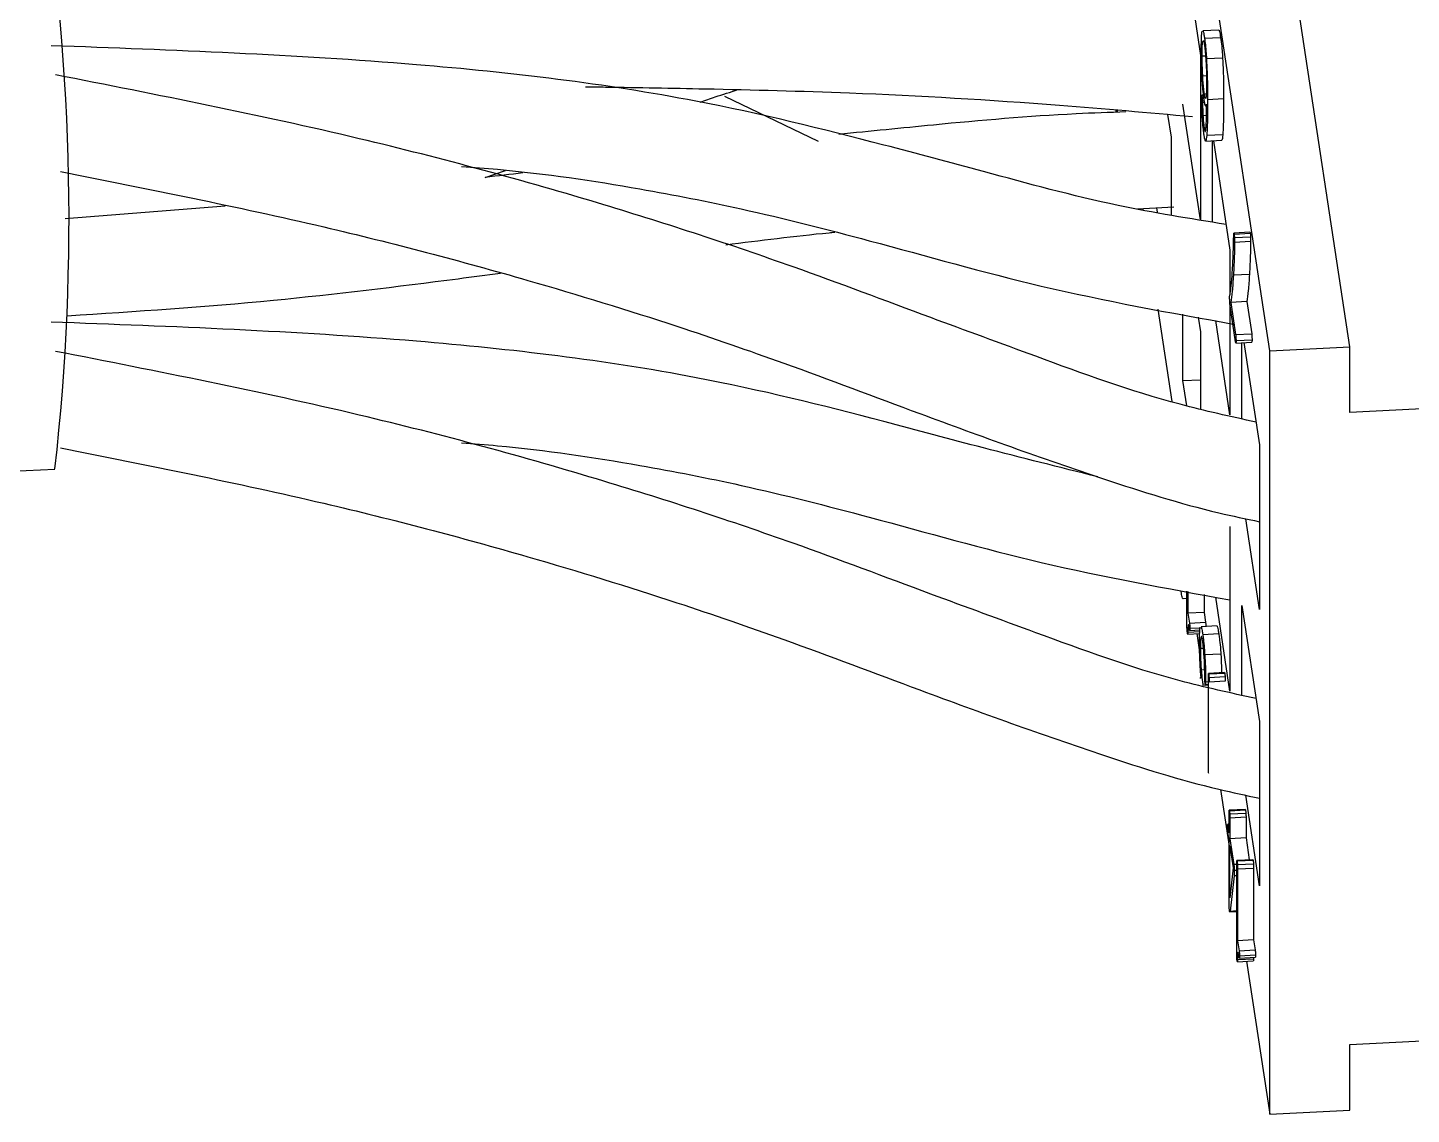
# Model space of a CAD drawing. Header units: millimetres. Extents: x 334 to 3694, y 0 to 2376.
# Drawn here: x 2539.39 to 2549.7, y 1094.57 to 1102.66 of the extents above; entities that cross this region are included whole.
import ezdxf

# ---------------------------------------------------------------- set-up
doc = ezdxf.new("R2010")
doc.units = ezdxf.units.MM
doc.header["$LTSCALE"] = 3
doc.layers.add('1_외형선', color=7, linetype='Continuous', lineweight=25)

msp = doc.modelspace()

# ---------------------------------------------------------------- linework, layer by layer
at = {"layer": '1_외형선'}
for p, q in [((2549.24, 1100.283), (2547.64, 1110.842)), ((2548.643, 1100.253), (2547.043, 1110.812)), ((2548.022, 1103.151), (2548.128, 1102.451)), ((2548.265, 1102.641), (2548.145, 1102.635)), ((2548.277, 1102.584), (2548.158, 1102.578)), ((2548.128, 1102.451), (2548.128, 1101.227)), ((2548.14, 1102.449), (2548.165, 1102.45)), ((2548.292, 1102.432), (2548.172, 1102.426)), ((2548.144, 1102.3), (2548.172, 1102.302)), ((2545.283, 1101.811), (2544.585, 1102.146)), ((2548.128, 1101.227), (2547.997, 1102.089)), ((2548.15, 1102.155), (2548.137, 1102.155)), ((2548.158, 1102.102), (2548.142, 1102.101)), ((2548.156, 1102.166), (2548.172, 1102.166)), ((2548.3, 1102.128), (2548.18, 1102.122)), ((2547.5, 1102.028), (2547.5, 1102.046)), ((2547.506, 1102.045), (2547.506, 1102.028)), ((2547.626, 1102.035), (2547.626, 1102.033)), ((2547.882, 1102.013), (2547.908, 1101.843)), ((2548.172, 1102.004), (2548.146, 1102.003)), ((2548.168, 1101.912), (2548.155, 1101.911)), ((2548.155, 1101.911), (2548.16, 1101.886)), ((2547.908, 1101.843), (2547.908, 1101.266)), ((2548.166, 1101.814), (2548.286, 1101.82)), ((2548.294, 1101.861), (2548.174, 1101.855)), ((2548.217, 1101.211), (2548.217, 1101.817)), ((2548.224, 1101.817), (2548.347, 1101.002)), ((2542.801, 1101.544), (2542.951, 1101.596)), ((2540.863, 1101.33), (2539.673, 1101.235)), ((2547.658, 1101.31), (2547.928, 1101.325)), ((2547.695, 1101.312), (2547.697, 1101.303)), ((2547.807, 1101.284), (2547.802, 1101.318)), ((2548.496, 1101.135), (2548.377, 1101.129)), ((2548.498, 1101.126), (2548.379, 1101.12)), ((2548.501, 1101.1), (2548.381, 1101.094)), ((2548.501, 1101.066), (2548.382, 1101.06)), ((2548.347, 1101.002), (2548.347, 1100.675)), ((2548.492, 1100.822), (2548.373, 1100.816)), ((2547.809, 1100.564), (2547.913, 1099.876)), ((2548.347, 1100.597), (2548.347, 1099.777)), ((2548.389, 1100.319), (2548.349, 1100.587)), ((2548.472, 1100.619), (2548.353, 1100.613)), ((2548.353, 1100.613), (2548.389, 1100.374)), ((2548.472, 1100.619), (2548.509, 1100.38)), ((2547.997, 1100.032), (2547.997, 1100.526)), ((2548.111, 1100.504), (2548.128, 1100.394)), ((2548.347, 1099.777), (2548.241, 1100.478)), ((2548.128, 1100.394), (2548.128, 1099.819)), ((2548.389, 1100.374), (2548.509, 1100.38)), ((2548.512, 1100.333), (2548.392, 1100.327)), ((2548.39, 1100.313), (2548.389, 1100.319)), ((2548.391, 1100.311), (2548.51, 1100.317)), ((2548.436, 1099.747), (2548.436, 1100.314)), ((2548.451, 1100.315), (2548.567, 1099.553)), ((2548.643, 1100.253), (2549.24, 1100.283)), ((2548.643, 1094.57), (2548.643, 1100.253)), ((2549.24, 1099.793), (2549.24, 1100.283)), ((2547.997, 1100.032), (2548.128, 1100.038)), ((2548.025, 1099.843), (2547.997, 1100.032)), ((2555.218, 1100.095), (2549.24, 1099.793)), ((2548.567, 1099.553), (2548.567, 1098.328)), ((2536.719, 1099.228), (2539.596, 1099.373)), ((2548.567, 1098.328), (2548.465, 1099.003)), ((2548.347, 1098.945), (2548.347, 1097.72)), ((2548.027, 1098.409), (2547.998, 1098.408)), ((2548.027, 1098.195), (2548.027, 1098.463)), ((2548.034, 1098.461), (2548.034, 1098.3)), ((2548.154, 1098.438), (2548.154, 1098.306)), ((2548.347, 1097.72), (2548.241, 1098.42)), ((2548.154, 1098.306), (2548.034, 1098.3)), ((2548.034, 1098.3), (2548.046, 1098.226)), ((2548.154, 1098.306), (2548.165, 1098.232)), ((2548.436, 1097.689), (2548.436, 1098.358)), ((2548.436, 1098.358), (2548.567, 1097.495)), ((2548.122, 1098.162), (2548.033, 1098.157)), ((2548.046, 1098.226), (2548.165, 1098.232)), ((2548.047, 1098.171), (2548.123, 1098.175)), ((2548.125, 1098.189), (2548.048, 1098.186)), ((2548.251, 1098.205), (2548.132, 1098.199)), ((2548.032, 1098.145), (2548.122, 1098.149)), ((2548.1, 1098.148), (2548.121, 1098.011)), ((2548.264, 1098.146), (2548.145, 1098.14)), ((2548.15, 1098.037), (2548.127, 1098.036)), ((2548.279, 1097.996), (2548.159, 1097.99)), ((2548.159, 1097.878), (2548.133, 1097.877)), ((2548.307, 1097.858), (2548.188, 1097.852)), ((2548.309, 1097.852), (2548.189, 1097.846)), ((2548.13, 1097.824), (2548.132, 1097.824)), ((2548.136, 1097.753), (2548.135, 1097.753)), ((2548.186, 1097.765), (2548.146, 1097.763)), ((2548.186, 1097.767), (2548.165, 1097.766)), ((2548.165, 1097.765), (2548.186, 1097.766)), ((2548.186, 1097.788), (2548.166, 1097.787)), ((2548.186, 1097.151), (2548.186, 1097.833)), ((2548.311, 1097.826), (2548.192, 1097.82)), ((2548.312, 1097.793), (2548.193, 1097.787)), ((2548.567, 1097.495), (2548.567, 1096.271)), ((2548.276, 1096.987), (2548.34, 1096.566)), ((2548.567, 1096.271), (2548.465, 1096.945)), ((2548.34, 1096.666), (2548.34, 1096.82)), ((2548.461, 1096.84), (2548.341, 1096.834)), ((2548.463, 1096.833), (2548.344, 1096.827)), ((2548.34, 1096.729), (2548.33, 1096.729)), ((2548.332, 1096.722), (2548.34, 1096.666)), ((2548.34, 1096.722), (2548.332, 1096.722)), ((2548.466, 1096.809), (2548.346, 1096.803)), ((2548.467, 1096.781), (2548.347, 1096.775)), ((2548.347, 1096.775), (2548.347, 1096.621)), ((2548.467, 1096.781), (2548.467, 1096.627)), ((2548.34, 1096.611), (2548.331, 1096.669)), ((2548.34, 1096.14), (2548.34, 1096.611)), ((2548.467, 1096.627), (2548.347, 1096.621)), ((2548.347, 1096.621), (2548.376, 1096.429)), ((2548.467, 1096.627), (2548.491, 1096.464)), ((2548.347, 1096.566), (2548.371, 1096.405)), ((2548.347, 1096.181), (2548.347, 1096.566)), ((2548.397, 1096.43), (2548.376, 1096.429)), ((2548.397, 1095.757), (2548.397, 1096.44)), ((2548.518, 1096.465), (2548.399, 1096.459)), ((2548.52, 1096.459), (2548.4, 1096.453)), ((2548.522, 1096.433), (2548.403, 1096.427)), ((2548.371, 1096.405), (2548.347, 1096.181)), ((2548.378, 1096.345), (2548.348, 1096.083)), ((2548.397, 1096.345), (2548.378, 1096.345)), ((2548.397, 1096.385), (2548.379, 1096.384)), ((2548.523, 1096.4), (2548.404, 1096.394)), ((2548.404, 1096.394), (2548.404, 1095.862)), ((2548.523, 1096.4), (2548.523, 1095.868)), ((2548.346, 1096.077), (2548.397, 1096.079)), ((2548.348, 1096.083), (2548.397, 1096.086)), ((2548.523, 1095.868), (2548.404, 1095.862)), ((2548.404, 1095.862), (2548.415, 1095.787)), ((2548.415, 1095.787), (2548.535, 1095.793)), ((2548.523, 1095.868), (2548.535, 1095.793)), ((2548.402, 1095.706), (2548.521, 1095.712)), ((2548.522, 1095.725), (2548.403, 1095.719)), ((2548.417, 1095.733), (2548.536, 1095.739)), ((2548.537, 1095.754), (2548.418, 1095.747)), ((2548.47, 1095.71), (2548.643, 1094.57)), ((2548.522, 1095.739), (2548.522, 1095.725)), ((2549.24, 1095.09), (2555.218, 1095.392)), ((2549.24, 1094.6), (2549.24, 1095.09)), ((2548.643, 1094.57), (2549.24, 1094.6))]:
    msp.add_line(p, q, dxfattribs=at)
msp.add_arc((2523.162, 1101.233), 16.539, 353.5442, 9.6392, dxfattribs=at)
for points, knots in [([(2548.133, 1102.488), (2548.133, 1102.508), (2548.134, 1102.558), (2548.136, 1102.611), (2548.139, 1102.626), (2548.14, 1102.632)], [0, 0, 0, 0, 0.311676, 0.772526, 1, 1, 1, 1]), ([(2548.145, 1102.632), (2548.146, 1102.633), (2548.148, 1102.634), (2548.152, 1102.611), (2548.156, 1102.587), (2548.158, 1102.578)], [0, 0, 0, 0, 0.091337, 0.656979, 1, 1, 1, 1]), ([(2548.265, 1102.638), (2548.265, 1102.639), (2548.267, 1102.64), (2548.272, 1102.617), (2548.276, 1102.593), (2548.277, 1102.584)], [0, 0, 0, 0, 0.091337, 0.656979, 1, 1, 1, 1]), ([(2548.318, 1101.193), (2548.048, 1101.237), (2547.426, 1101.337), (2546.595, 1101.566), (2545.562, 1101.842), (2544.191, 1102.182), (2542.095, 1102.431), (2540.476, 1102.491), (2539.568, 1102.524)], [0, 0, 0, 0, 0.092159, 0.212092, 0.301662, 0.466877, 0.700724, 1, 1, 1, 1]), ([(2548.141, 1102.259), (2548.139, 1102.29), (2548.136, 1102.349), (2548.134, 1102.428), (2548.133, 1102.47), (2548.133, 1102.488)], [0, 0, 0, 0, 0.377443, 0.735651, 1, 1, 1, 1]), ([(2548.14, 1102.449), (2548.14, 1102.465), (2548.14, 1102.504), (2548.142, 1102.541), (2548.144, 1102.553), (2548.145, 1102.556)], [0, 0, 0, 0, 0.33217, 0.819296, 1, 1, 1, 1]), ([(2548.145, 1102.556), (2548.146, 1102.56), (2548.149, 1102.567), (2548.153, 1102.552), (2548.156, 1102.536), (2548.157, 1102.53)], [0, 0, 0, 0, 0.395718, 0.816299, 1, 1, 1, 1]), ([(2548.157, 1102.53), (2548.158, 1102.517), (2548.162, 1102.49), (2548.166, 1102.44), (2548.168, 1102.409), (2548.169, 1102.4)], [0, 0, 0, 0, 0.390587, 0.823663, 1, 1, 1, 1]), ([(2548.158, 1102.578), (2548.159, 1102.568), (2548.163, 1102.541), (2548.168, 1102.489), (2548.171, 1102.445), (2548.172, 1102.426)], [0, 0, 0, 0, 0.277912, 0.693855, 1, 1, 1, 1]), ([(2548.277, 1102.584), (2548.279, 1102.574), (2548.283, 1102.547), (2548.288, 1102.495), (2548.291, 1102.451), (2548.292, 1102.432)], [0, 0, 0, 0, 0.277912, 0.693855, 1, 1, 1, 1]), ([(2548.144, 1102.3), (2548.144, 1102.314), (2548.142, 1102.352), (2548.14, 1102.403), (2548.14, 1102.437), (2548.14, 1102.449)], [0, 0, 0, 0, 0.247108, 0.722341, 1, 1, 1, 1]), ([(2548.169, 1102.4), (2548.17, 1102.374), (2548.173, 1102.32), (2548.173, 1102.265), (2548.173, 1102.236), (2548.173, 1102.23)], [0, 0, 0, 0, 0.432643, 0.874165, 1, 1, 1, 1]), ([(2548.172, 1102.426), (2548.174, 1102.393), (2548.178, 1102.31), (2548.18, 1102.208), (2548.18, 1102.144), (2548.18, 1102.122)], [0, 0, 0, 0, 0.29747, 0.752413, 1, 1, 1, 1]), ([(2548.292, 1102.432), (2548.294, 1102.399), (2548.298, 1102.316), (2548.3, 1102.214), (2548.3, 1102.15), (2548.3, 1102.128)], [0, 0, 0, 0, 0.29747, 0.752413, 1, 1, 1, 1]), ([(2548.541, 1099.722), (2548.351, 1099.764), (2547.773, 1099.891), (2546.989, 1100.18), (2546.037, 1100.529), (2544.987, 1100.926), (2543.579, 1101.386), (2541.756, 1101.883), (2540.36, 1102.158), (2539.601, 1102.307)], [0, 0, 0, 0, 0.060811, 0.184689, 0.277239, 0.398563, 0.559878, 0.760294, 1, 1, 1, 1]), ([(2548.156, 1102.166), (2548.154, 1102.182), (2548.151, 1102.209), (2548.146, 1102.26), (2548.145, 1102.289), (2548.144, 1102.3)], [0, 0, 0, 0, 0.461822, 0.782943, 1, 1, 1, 1]), ([(2543.547, 1102.218), (2543.597, 1102.218), (2543.894, 1102.214), (2544.549, 1102.202), (2545.679, 1102.174), (2546.89, 1102.102), (2547.738, 1102.027), (2548.067, 1101.997)], [0, 0, 0, 0, 0.032944, 0.196179, 0.433299, 0.779792, 1, 1, 1, 1]), ([(2544.402, 1102.104), (2544.439, 1102.117), (2544.531, 1102.15), (2544.626, 1102.179), (2544.682, 1102.197)], [0, 0, 0, 0, 0.4070551, 1, 1, 1, 1]), ([(2548.155, 1102.124), (2548.153, 1102.133), (2548.15, 1102.158), (2548.145, 1102.205), (2548.142, 1102.245), (2548.141, 1102.259)], [0, 0, 0, 0, 0.26753, 0.728687, 1, 1, 1, 1]), ([(2548.173, 1102.23), (2548.173, 1102.218), (2548.173, 1102.185), (2548.172, 1102.152), (2548.169, 1102.14), (2548.168, 1102.136)], [0, 0, 0, 0, 0.275936, 0.727277, 1, 1, 1, 1]), ([(2548.136, 1102.136), (2548.136, 1102.141), (2548.136, 1102.149), (2548.136, 1102.152), (2548.136, 1102.154)], [0, 0, 0, 0, 0.633816, 1, 1, 1, 1]), ([(2548.142, 1101.974), (2548.141, 1101.994), (2548.138, 1102.037), (2548.136, 1102.094), (2548.136, 1102.126), (2548.136, 1102.136)], [0, 0, 0, 0, 0.361612, 0.788052, 1, 1, 1, 1]), ([(2548.137, 1102.154), (2548.137, 1102.155), (2548.137, 1102.155), (2548.138, 1102.153), (2548.138, 1102.151), (2548.138, 1102.15)], [0, 0, 0, 0, 0.239525, 0.756467, 1, 1, 1, 1]), ([(2548.138, 1102.15), (2548.139, 1102.147), (2548.14, 1102.143), (2548.141, 1102.133), (2548.141, 1102.123), (2548.142, 1102.112), (2548.142, 1102.105), (2548.142, 1102.101)], [0, 0, 0, 0, 0.283621, 0.443271, 0.604865, 0.796165, 1, 1, 1, 1]), ([(2548.142, 1102.101), (2548.142, 1102.093), (2548.143, 1102.078), (2548.144, 1102.045), (2548.145, 1102.019), (2548.146, 1102.003)], [0, 0, 0, 0, 0.252106, 0.504794, 1, 1, 1, 1]), ([(2548.167, 1102.072), (2548.165, 1102.075), (2548.163, 1102.08), (2548.159, 1102.098), (2548.156, 1102.115), (2548.155, 1102.124)], [0, 0, 0, 0, 0.348575, 0.669949, 1, 1, 1, 1]), ([(2548.168, 1102.136), (2548.167, 1102.133), (2548.165, 1102.128), (2548.16, 1102.143), (2548.157, 1102.159), (2548.156, 1102.166)], [0, 0, 0, 0, 0.390265, 0.776157, 1, 1, 1, 1]), ([(2548.169, 1101.919), (2548.17, 1101.937), (2548.172, 1101.969), (2548.173, 1102.029), (2548.173, 1102.068), (2548.173, 1102.088)], [0, 0, 0, 0, 0.382565, 0.689919, 1, 1, 1, 1]), ([(2548.173, 1102.088), (2548.173, 1102.085), (2548.172, 1102.079), (2548.171, 1102.073), (2548.17, 1102.073), (2548.169, 1102.073)], [0, 0, 0, 0, 0.372639, 0.746087, 1, 1, 1, 1]), ([(2548.18, 1102.122), (2548.18, 1102.09), (2548.18, 1102.023), (2548.179, 1101.927), (2548.176, 1101.879), (2548.174, 1101.855)], [0, 0, 0, 0, 0.3105813, 0.6500558, 1, 1, 1, 1]), ([(2548.3, 1102.128), (2548.3, 1102.096), (2548.3, 1102.029), (2548.298, 1101.933), (2548.295, 1101.885), (2548.294, 1101.861)], [0, 0, 0, 0, 0.3105813, 0.6500558, 1, 1, 1, 1]), ([(2547.572, 1102.031), (2547.449, 1102.027), (2546.968, 1102.01), (2546.255, 1101.947), (2545.668, 1101.887), (2545.433, 1101.864)], [0, 0, 0, 0, 0.172213, 0.668446, 1, 1, 1, 1]), ([(2548.155, 1101.858), (2548.153, 1101.867), (2548.15, 1101.892), (2548.145, 1101.934), (2548.143, 1101.966), (2548.142, 1101.974)], [0, 0, 0, 0, 0.320339, 0.816132, 1, 1, 1, 1]), ([(2548.146, 1102.003), (2548.147, 1101.993), (2548.148, 1101.97), (2548.151, 1101.937), (2548.154, 1101.919), (2548.155, 1101.911)], [0, 0, 0, 0, 0.251752, 0.641708, 1, 1, 1, 1]), ([(2548.163, 1101.886), (2548.163, 1101.885), (2548.166, 1101.884), (2548.167, 1101.901), (2548.169, 1101.916), (2548.169, 1101.919)], [0, 0, 0, 0, 0.177338, 0.817117, 1, 1, 1, 1]), ([(2548.174, 1101.855), (2548.172, 1101.838), (2548.169, 1101.81), (2548.163, 1101.815), (2548.158, 1101.836), (2548.155, 1101.853), (2548.155, 1101.858)], [0, 0, 0, 0, 0.422715, 0.672976, 0.923085, 1, 1, 1, 1]), ([(2548.294, 1101.861), (2548.292, 1101.841), (2548.29, 1101.818), (2548.286, 1101.822), (2548.286, 1101.823)], [0, 0, 0, 0, 0.843725, 1, 1, 1, 1]), ([(2539.637, 1101.588), (2540.295, 1101.457), (2541.48, 1101.222), (2543.002, 1100.82), (2544.137, 1100.472), (2545.106, 1100.137), (2546.149, 1099.741), (2547.216, 1099.356), (2548.065, 1099.087), (2548.466, 1099.002), (2548.567, 1098.981)], [0, 0, 0, 0, 0.208003, 0.374432, 0.499876, 0.592191, 0.712107, 0.872707, 0.967885, 1, 1, 1, 1]), ([(2542.625, 1101.626), (2542.714, 1101.619), (2543.164, 1101.585), (2543.863, 1101.481), (2544.786, 1101.3), (2545.776, 1101.048), (2546.964, 1100.706), (2547.898, 1100.537), (2548.384, 1100.45)], [0, 0, 0, 0, 0.044084, 0.222051, 0.352016, 0.521645, 0.751235, 1, 1, 1, 1]), ([(2543.082, 1101.578), (2543.081, 1101.578), (2542.988, 1101.566), (2542.895, 1101.555), (2542.801, 1101.544)], [0, 0, 0, 0, 0.002288, 1, 1, 1, 1]), ([(2544.592, 1101.043), (2544.848, 1101.075), (2545.117, 1101.109), (2545.39, 1101.135), (2545.404, 1101.136)], [0, 0, 0, 0, 0.949065, 1, 1, 1, 1]), ([(2548.362, 1100.792), (2548.364, 1100.833), (2548.369, 1100.898), (2548.373, 1101.008), (2548.374, 1101.075), (2548.375, 1101.109)], [0, 0, 0, 0, 0.461587, 0.729545, 1, 1, 1, 1]), ([(2548.382, 1101.06), (2548.381, 1101.032), (2548.38, 1100.972), (2548.377, 1100.891), (2548.374, 1100.841), (2548.373, 1100.816)], [0, 0, 0, 0, 0.310365, 0.654347, 1, 1, 1, 1]), ([(2548.375, 1101.109), (2548.375, 1101.111), (2548.375, 1101.116), (2548.375, 1101.124), (2548.376, 1101.127), (2548.376, 1101.128), (2548.376, 1101.129)], [0, 0, 0, 0, 0.252427, 0.503971, 0.933691, 1, 1, 1, 1]), ([(2548.377, 1101.129), (2548.377, 1101.129), (2548.377, 1101.129), (2548.378, 1101.127), (2548.378, 1101.122), (2548.379, 1101.12)], [0, 0, 0, 0, 0.087498, 0.547551, 1, 1, 1, 1]), ([(2548.379, 1101.12), (2548.379, 1101.118), (2548.379, 1101.114), (2548.38, 1101.105), (2548.381, 1101.098), (2548.381, 1101.094)], [0, 0, 0, 0, 0.254205, 0.616821, 1, 1, 1, 1]), ([(2548.381, 1101.094), (2548.381, 1101.088), (2548.382, 1101.076), (2548.382, 1101.066), (2548.382, 1101.061), (2548.382, 1101.06)], [0, 0, 0, 0, 0.481511, 0.921406, 1, 1, 1, 1]), ([(2548.501, 1101.066), (2548.501, 1101.038), (2548.499, 1100.978), (2548.496, 1100.897), (2548.494, 1100.847), (2548.492, 1100.822)], [0, 0, 0, 0, 0.310365, 0.654347, 1, 1, 1, 1]), ([(2548.496, 1101.135), (2548.496, 1101.135), (2548.497, 1101.135), (2548.497, 1101.133), (2548.498, 1101.128), (2548.498, 1101.126)], [0, 0, 0, 0, 0.087498, 0.547551, 1, 1, 1, 1]), ([(2548.498, 1101.126), (2548.499, 1101.125), (2548.499, 1101.12), (2548.5, 1101.111), (2548.5, 1101.104), (2548.501, 1101.1)], [0, 0, 0, 0, 0.254205, 0.616821, 1, 1, 1, 1]), ([(2548.501, 1101.1), (2548.501, 1101.094), (2548.501, 1101.082), (2548.501, 1101.072), (2548.501, 1101.067), (2548.501, 1101.066)], [0, 0, 0, 0, 0.481511, 0.921406, 1, 1, 1, 1]), ([(2539.687, 1100.514), (2540.2, 1100.547), (2541.179, 1100.611), (2542.248, 1100.745), (2542.81, 1100.817), (2542.915, 1100.831)], [0, 0, 0, 0, 0.47295, 0.901278, 1, 1, 1, 1]), ([(2548.346, 1100.667), (2548.348, 1100.677), (2548.352, 1100.697), (2548.357, 1100.742), (2548.36, 1100.775), (2548.362, 1100.792)], [0, 0, 0, 0, 0.357815, 0.677946, 1, 1, 1, 1]), ([(2548.373, 1100.816), (2548.371, 1100.794), (2548.369, 1100.752), (2548.363, 1100.677), (2548.357, 1100.639), (2548.353, 1100.613)], [0, 0, 0, 0, 0.256377, 0.512861, 1, 1, 1, 1]), ([(2548.492, 1100.822), (2548.491, 1100.8), (2548.488, 1100.758), (2548.482, 1100.683), (2548.476, 1100.645), (2548.472, 1100.619)], [0, 0, 0, 0, 0.256377, 0.512861, 1, 1, 1, 1]), ([(2548.345, 1100.633), (2548.345, 1100.638), (2548.344, 1100.647), (2548.344, 1100.658), (2548.345, 1100.664), (2548.345, 1100.666), (2548.346, 1100.667)], [0, 0, 0, 0, 0.290201, 0.534094, 0.776631, 1, 1, 1, 1]), ([(2548.349, 1100.587), (2548.348, 1100.591), (2548.347, 1100.598), (2548.346, 1100.613), (2548.345, 1100.624), (2548.345, 1100.63), (2548.345, 1100.633)], [0, 0, 0, 0, 0.382386, 0.630225, 0.87977, 1, 1, 1, 1]), ([(2547.364, 1099.315), (2547.079, 1099.386), (2546.544, 1099.518), (2545.563, 1099.786), (2544.191, 1100.123), (2542.096, 1100.373), (2540.477, 1100.433), (2539.568, 1100.467)], [0, 0, 0, 0, 0.114596, 0.215249, 0.400908, 0.663691, 1, 1, 1, 1]), ([(2548.389, 1100.374), (2548.39, 1100.371), (2548.39, 1100.367), (2548.391, 1100.357), (2548.392, 1100.348), (2548.392, 1100.337), (2548.392, 1100.331), (2548.392, 1100.327)], [0, 0, 0, 0, 0.260518, 0.417811, 0.575884, 0.765748, 1, 1, 1, 1]), ([(2548.392, 1100.327), (2548.392, 1100.323), (2548.392, 1100.317), (2548.392, 1100.313), (2548.391, 1100.311), (2548.391, 1100.312), (2548.391, 1100.312)], [0, 0, 0, 0, 0.46406, 0.733125, 0.953357, 1, 1, 1, 1]), ([(2548.509, 1100.38), (2548.509, 1100.377), (2548.51, 1100.373), (2548.511, 1100.363), (2548.511, 1100.354), (2548.511, 1100.343), (2548.512, 1100.337), (2548.512, 1100.333)], [0, 0, 0, 0, 0.260518, 0.417811, 0.575884, 0.765748, 1, 1, 1, 1]), ([(2548.512, 1100.333), (2548.512, 1100.329), (2548.511, 1100.323), (2548.511, 1100.319), (2548.511, 1100.317), (2548.511, 1100.318), (2548.51, 1100.318)], [0, 0, 0, 0, 0.4640603, 0.7331249, 0.9533568, 1, 1, 1, 1]), ([(2548.541, 1097.665), (2548.351, 1097.706), (2547.773, 1097.833), (2546.989, 1098.123), (2546.037, 1098.471), (2544.987, 1098.869), (2543.579, 1099.329), (2541.756, 1099.826), (2540.36, 1100.1), (2539.601, 1100.249)], [0, 0, 0, 0, 0.060811, 0.184689, 0.277239, 0.398563, 0.559878, 0.760294, 1, 1, 1, 1]), ([(2539.637, 1099.53), (2540.295, 1099.4), (2541.48, 1099.165), (2543.002, 1098.763), (2544.137, 1098.414), (2545.106, 1098.08), (2546.149, 1097.683), (2547.216, 1097.299), (2548.065, 1097.029), (2548.466, 1096.944), (2548.567, 1096.923)], [0, 0, 0, 0, 0.208003, 0.374432, 0.499876, 0.592191, 0.712107, 0.872707, 0.967885, 1, 1, 1, 1]), ([(2542.625, 1099.569), (2542.714, 1099.562), (2543.164, 1099.527), (2543.863, 1099.423), (2544.786, 1099.242), (2545.776, 1098.99), (2546.952, 1098.652), (2547.874, 1098.485), (2548.347, 1098.399)], [0, 0, 0, 0, 0.044369, 0.223485, 0.35429, 0.525015, 0.756088, 1, 1, 1, 1]), ([(2547.998, 1098.408), (2547.995, 1098.41), (2547.992, 1098.414), (2547.987, 1098.438), (2547.985, 1098.454), (2547.983, 1098.462)], [0, 0, 0, 0, 0.496067, 0.745478, 1, 1, 1, 1]), ([(2548.03, 1098.153), (2548.03, 1098.156), (2548.029, 1098.16), (2548.028, 1098.169), (2548.028, 1098.177), (2548.027, 1098.186), (2548.027, 1098.192), (2548.027, 1098.195)], [0, 0, 0, 0, 0.306177, 0.454042, 0.602385, 0.749345, 1, 1, 1, 1]), ([(2548.033, 1098.157), (2548.033, 1098.154), (2548.033, 1098.149), (2548.033, 1098.145), (2548.032, 1098.144), (2548.031, 1098.147), (2548.031, 1098.151), (2548.03, 1098.153)], [0, 0, 0, 0, 0.245844, 0.415373, 0.585361, 0.811857, 1, 1, 1, 1]), ([(2548.037, 1098.214), (2548.036, 1098.212), (2548.035, 1098.207), (2548.034, 1098.184), (2548.033, 1098.166), (2548.033, 1098.157)], [0, 0, 0, 0, 0.370453, 0.705962, 1, 1, 1, 1]), ([(2548.046, 1098.178), (2548.045, 1098.186), (2548.042, 1098.202), (2548.039, 1098.213), (2548.037, 1098.214), (2548.037, 1098.214)], [0, 0, 0, 0, 0.427196, 0.858458, 1, 1, 1, 1]), ([(2548.046, 1098.226), (2548.046, 1098.223), (2548.047, 1098.219), (2548.047, 1098.21), (2548.048, 1098.203), (2548.048, 1098.194), (2548.048, 1098.189), (2548.048, 1098.186)], [0, 0, 0, 0, 0.26836, 0.438602, 0.609458, 0.770992, 1, 1, 1, 1]), ([(2548.048, 1098.186), (2548.048, 1098.182), (2548.048, 1098.177), (2548.048, 1098.173), (2548.047, 1098.171), (2548.047, 1098.172), (2548.046, 1098.175), (2548.046, 1098.177), (2548.046, 1098.178)], [0, 0, 0, 0, 0.259597, 0.41891, 0.579315, 0.721144, 0.944831, 1, 1, 1, 1]), ([(2548.12, 1098.082), (2548.12, 1098.097), (2548.121, 1098.137), (2548.122, 1098.179), (2548.125, 1098.192), (2548.126, 1098.197)], [0, 0, 0, 0, 0.292866, 0.740456, 1, 1, 1, 1]), ([(2548.132, 1098.198), (2548.132, 1098.198), (2548.134, 1098.199), (2548.139, 1098.176), (2548.143, 1098.15), (2548.145, 1098.14)], [0, 0, 0, 0, 0.053462, 0.606617, 1, 1, 1, 1]), ([(2548.165, 1098.232), (2548.165, 1098.229), (2548.166, 1098.225), (2548.167, 1098.216), (2548.167, 1098.209), (2548.167, 1098.204), (2548.168, 1098.201)], [0, 0, 0, 0, 0.348994, 0.57039, 0.792584, 1, 1, 1, 1]), ([(2548.251, 1098.204), (2548.251, 1098.204), (2548.253, 1098.205), (2548.258, 1098.182), (2548.262, 1098.156), (2548.264, 1098.146)], [0, 0, 0, 0, 0.053462, 0.606617, 1, 1, 1, 1]), ([(2548.124, 1097.93), (2548.123, 1097.956), (2548.121, 1097.997), (2548.12, 1098.047), (2548.12, 1098.07), (2548.12, 1098.082)], [0, 0, 0, 0, 0.493181, 0.743583, 1, 1, 1, 1]), ([(2548.132, 1098.124), (2548.131, 1098.119), (2548.128, 1098.108), (2548.127, 1098.072), (2548.127, 1098.045), (2548.127, 1098.036)], [0, 0, 0, 0, 0.373916, 0.776672, 1, 1, 1, 1]), ([(2548.144, 1098.09), (2548.143, 1098.097), (2548.14, 1098.115), (2548.135, 1098.13), (2548.133, 1098.126), (2548.132, 1098.124)], [0, 0, 0, 0, 0.256026, 0.673896, 1, 1, 1, 1]), ([(2548.156, 1097.964), (2548.154, 1097.984), (2548.152, 1098.021), (2548.148, 1098.063), (2548.145, 1098.082), (2548.144, 1098.09)], [0, 0, 0, 0, 0.393582, 0.735099, 1, 1, 1, 1]), ([(2548.145, 1098.14), (2548.146, 1098.129), (2548.15, 1098.102), (2548.155, 1098.05), (2548.158, 1098.007), (2548.159, 1097.99)], [0, 0, 0, 0, 0.278988, 0.707366, 1, 1, 1, 1]), ([(2548.264, 1098.146), (2548.266, 1098.135), (2548.269, 1098.108), (2548.275, 1098.056), (2548.278, 1098.013), (2548.279, 1097.996)], [0, 0, 0, 0, 0.278988, 0.707366, 1, 1, 1, 1]), ([(2548.127, 1098.036), (2548.127, 1098.022), (2548.127, 1097.993), (2548.129, 1097.942), (2548.131, 1097.9), (2548.133, 1097.881), (2548.133, 1097.877)], [0, 0, 0, 0, 0.27626, 0.630867, 0.922757, 1, 1, 1, 1]), ([(2548.159, 1097.824), (2548.159, 1097.84), (2548.159, 1097.876), (2548.158, 1097.925), (2548.156, 1097.956), (2548.156, 1097.964)], [0, 0, 0, 0, 0.373807, 0.844947, 1, 1, 1, 1]), ([(2548.159, 1097.99), (2548.161, 1097.96), (2548.165, 1097.896), (2548.166, 1097.828), (2548.166, 1097.793), (2548.166, 1097.787)], [0, 0, 0, 0, 0.4150448, 0.8983121, 1, 1, 1, 1]), ([(2548.279, 1097.996), (2548.281, 1097.966), (2548.283, 1097.918), (2548.284, 1097.874), (2548.285, 1097.857)], [0, 0, 0, 0, 0.6200085, 1, 1, 1, 1]), ([(2548.132, 1097.824), (2548.131, 1097.831), (2548.129, 1097.854), (2548.126, 1097.891), (2548.125, 1097.919), (2548.124, 1097.93)], [0, 0, 0, 0, 0.252264, 0.71267, 1, 1, 1, 1]), ([(2548.133, 1097.877), (2548.135, 1097.859), (2548.137, 1097.827), (2548.142, 1097.792), (2548.145, 1097.773), (2548.146, 1097.763)], [0, 0, 0, 0, 0.385988, 0.690584, 1, 1, 1, 1]), ([(2548.186, 1097.833), (2548.186, 1097.837), (2548.186, 1097.843), (2548.186, 1097.849), (2548.187, 1097.851), (2548.187, 1097.852)], [0, 0, 0, 0, 0.434851, 0.708022, 1, 1, 1, 1]), ([(2548.187, 1097.852), (2548.187, 1097.852), (2548.188, 1097.853), (2548.188, 1097.85), (2548.189, 1097.847), (2548.189, 1097.846)], [0, 0, 0, 0, 0.47405, 0.729704, 1, 1, 1, 1]), ([(2548.307, 1097.858), (2548.307, 1097.858), (2548.307, 1097.858), (2548.308, 1097.856), (2548.308, 1097.853), (2548.309, 1097.852)], [0, 0, 0, 0, 0.183745, 0.580511, 1, 1, 1, 1]), ([(2548.309, 1097.852), (2548.309, 1097.85), (2548.31, 1097.845), (2548.31, 1097.836), (2548.311, 1097.829), (2548.311, 1097.826)], [0, 0, 0, 0, 0.25275, 0.736635, 1, 1, 1, 1]), ([(2548.127, 1097.814), (2548.127, 1097.816), (2548.128, 1097.821), (2548.129, 1097.823), (2548.129, 1097.824)], [0, 0, 0, 0, 0.499491, 1, 1, 1, 1]), ([(2548.161, 1097.794), (2548.16, 1097.799), (2548.16, 1097.807), (2548.159, 1097.817), (2548.159, 1097.822), (2548.159, 1097.824)], [0, 0, 0, 0, 0.477493, 0.733568, 1, 1, 1, 1]), ([(2548.163, 1097.772), (2548.163, 1097.774), (2548.162, 1097.777), (2548.161, 1097.785), (2548.161, 1097.791), (2548.161, 1097.794)], [0, 0, 0, 0, 0.252782, 0.701011, 1, 1, 1, 1]), ([(2548.165, 1097.766), (2548.165, 1097.765), (2548.164, 1097.765), (2548.164, 1097.769), (2548.163, 1097.772), (2548.163, 1097.772)], [0, 0, 0, 0, 0.445297, 0.864126, 1, 1, 1, 1]), ([(2548.166, 1097.787), (2548.166, 1097.784), (2548.166, 1097.778), (2548.166, 1097.77), (2548.166, 1097.767), (2548.165, 1097.766), (2548.165, 1097.766)], [0, 0, 0, 0, 0.250064, 0.606436, 0.929564, 1, 1, 1, 1]), ([(2548.189, 1097.846), (2548.189, 1097.844), (2548.19, 1097.839), (2548.191, 1097.83), (2548.191, 1097.823), (2548.192, 1097.82)], [0, 0, 0, 0, 0.25275, 0.736635, 1, 1, 1, 1]), ([(2548.192, 1097.82), (2548.192, 1097.817), (2548.192, 1097.809), (2548.193, 1097.798), (2548.193, 1097.79), (2548.193, 1097.787)], [0, 0, 0, 0, 0.252774, 0.652123, 1, 1, 1, 1]), ([(2548.311, 1097.826), (2548.311, 1097.823), (2548.312, 1097.816), (2548.312, 1097.804), (2548.312, 1097.796), (2548.312, 1097.793)], [0, 0, 0, 0, 0.252774, 0.652123, 1, 1, 1, 1]), ([(2548.189, 1097.108), (2548.188, 1097.111), (2548.187, 1097.115), (2548.187, 1097.124), (2548.186, 1097.132), (2548.186, 1097.141), (2548.186, 1097.147), (2548.186, 1097.151)], [0, 0, 0, 0, 0.3061765, 0.4540419, 0.6023851, 0.7493446, 1, 1, 1, 1]), ([(2548.34, 1096.82), (2548.34, 1096.824), (2548.34, 1096.83), (2548.341, 1096.834), (2548.341, 1096.834), (2548.341, 1096.834)], [0, 0, 0, 0, 0.430521, 0.841333, 1, 1, 1, 1]), ([(2548.341, 1096.834), (2548.341, 1096.834), (2548.342, 1096.834), (2548.343, 1096.832), (2548.343, 1096.828), (2548.344, 1096.827)], [0, 0, 0, 0, 0.255008, 0.652882, 1, 1, 1, 1]), ([(2548.344, 1096.827), (2548.344, 1096.825), (2548.344, 1096.821), (2548.345, 1096.813), (2548.346, 1096.806), (2548.346, 1096.803)], [0, 0, 0, 0, 0.252379, 0.698151, 1, 1, 1, 1]), ([(2548.461, 1096.84), (2548.461, 1096.84), (2548.461, 1096.84), (2548.462, 1096.838), (2548.463, 1096.834), (2548.463, 1096.833)], [0, 0, 0, 0, 0.255008, 0.652882, 1, 1, 1, 1]), ([(2548.463, 1096.833), (2548.463, 1096.831), (2548.464, 1096.827), (2548.465, 1096.819), (2548.465, 1096.812), (2548.466, 1096.809)], [0, 0, 0, 0, 0.252379, 0.698151, 1, 1, 1, 1]), ([(2548.329, 1096.714), (2548.329, 1096.716), (2548.329, 1096.72), (2548.329, 1096.725), (2548.329, 1096.727), (2548.329, 1096.728)], [0, 0, 0, 0, 0.2491494, 0.6095292, 1, 1, 1, 1]), ([(2548.329, 1096.691), (2548.329, 1096.693), (2548.329, 1096.698), (2548.329, 1096.707), (2548.329, 1096.712), (2548.329, 1096.714)], [0, 0, 0, 0, 0.254884, 0.658474, 1, 1, 1, 1]), ([(2548.33, 1096.729), (2548.33, 1096.729), (2548.33, 1096.729), (2548.331, 1096.726), (2548.331, 1096.723), (2548.332, 1096.722)], [0, 0, 0, 0, 0.027844, 0.583283, 1, 1, 1, 1]), ([(2548.346, 1096.803), (2548.346, 1096.799), (2548.347, 1096.79), (2548.347, 1096.781), (2548.347, 1096.776), (2548.347, 1096.775)], [0, 0, 0, 0, 0.44856, 0.863134, 1, 1, 1, 1]), ([(2548.466, 1096.809), (2548.466, 1096.805), (2548.466, 1096.796), (2548.467, 1096.787), (2548.467, 1096.782), (2548.467, 1096.781)], [0, 0, 0, 0, 0.44856, 0.863134, 1, 1, 1, 1]), ([(2548.331, 1096.669), (2548.331, 1096.672), (2548.33, 1096.677), (2548.33, 1096.685), (2548.329, 1096.69), (2548.329, 1096.691)], [0, 0, 0, 0, 0.4666037, 0.9183764, 1, 1, 1, 1]), ([(2548.376, 1096.429), (2548.377, 1096.425), (2548.377, 1096.42), (2548.378, 1096.408), (2548.379, 1096.396), (2548.379, 1096.388), (2548.379, 1096.384)], [0, 0, 0, 0, 0.30665, 0.51378, 0.721023, 1, 1, 1, 1]), ([(2548.397, 1096.44), (2548.397, 1096.444), (2548.397, 1096.45), (2548.397, 1096.456), (2548.398, 1096.458), (2548.398, 1096.458)], [0, 0, 0, 0, 0.434851, 0.708022, 1, 1, 1, 1]), ([(2548.398, 1096.458), (2548.398, 1096.459), (2548.399, 1096.459), (2548.4, 1096.457), (2548.4, 1096.454), (2548.4, 1096.453)], [0, 0, 0, 0, 0.47405, 0.729704, 1, 1, 1, 1]), ([(2548.4, 1096.453), (2548.401, 1096.451), (2548.401, 1096.446), (2548.402, 1096.437), (2548.403, 1096.43), (2548.403, 1096.427)], [0, 0, 0, 0, 0.2527495, 0.7366354, 1, 1, 1, 1]), ([(2548.403, 1096.427), (2548.403, 1096.424), (2548.403, 1096.416), (2548.404, 1096.405), (2548.404, 1096.397), (2548.404, 1096.394)], [0, 0, 0, 0, 0.252774, 0.652123, 1, 1, 1, 1]), ([(2548.518, 1096.465), (2548.518, 1096.465), (2548.519, 1096.465), (2548.519, 1096.463), (2548.52, 1096.46), (2548.52, 1096.459)], [0, 0, 0, 0, 0.183745, 0.580511, 1, 1, 1, 1]), ([(2548.52, 1096.459), (2548.52, 1096.457), (2548.521, 1096.452), (2548.522, 1096.443), (2548.522, 1096.436), (2548.522, 1096.433)], [0, 0, 0, 0, 0.25275, 0.736635, 1, 1, 1, 1]), ([(2548.522, 1096.433), (2548.522, 1096.43), (2548.523, 1096.422), (2548.523, 1096.411), (2548.523, 1096.403), (2548.523, 1096.4)], [0, 0, 0, 0, 0.252774, 0.652123, 1, 1, 1, 1]), ([(2548.379, 1096.384), (2548.379, 1096.376), (2548.38, 1096.361), (2548.379, 1096.35), (2548.378, 1096.346), (2548.378, 1096.345)], [0, 0, 0, 0, 0.4453625, 0.8657291, 1, 1, 1, 1]), ([(2548.343, 1096.088), (2548.343, 1096.092), (2548.342, 1096.097), (2548.341, 1096.108), (2548.341, 1096.119), (2548.34, 1096.13), (2548.34, 1096.137), (2548.34, 1096.14)], [0, 0, 0, 0, 0.248302, 0.409645, 0.572334, 0.81864, 1, 1, 1, 1]), ([(2548.346, 1096.077), (2548.345, 1096.079), (2548.344, 1096.081), (2548.343, 1096.087), (2548.343, 1096.088)], [0, 0, 0, 0, 0.683578, 1, 1, 1, 1]), ([(2548.348, 1096.083), (2548.348, 1096.081), (2548.347, 1096.077), (2548.346, 1096.077), (2548.346, 1096.077)], [0, 0, 0, 0, 0.532465, 1, 1, 1, 1]), ([(2548.415, 1095.787), (2548.415, 1095.785), (2548.416, 1095.781), (2548.417, 1095.772), (2548.417, 1095.764), (2548.418, 1095.756), (2548.418, 1095.751), (2548.418, 1095.747)], [0, 0, 0, 0, 0.26836, 0.438602, 0.609458, 0.770992, 1, 1, 1, 1]), ([(2548.535, 1095.793), (2548.535, 1095.791), (2548.536, 1095.787), (2548.536, 1095.778), (2548.537, 1095.77), (2548.537, 1095.762), (2548.537, 1095.757), (2548.537, 1095.754)], [0, 0, 0, 0, 0.26836, 0.438602, 0.609458, 0.770992, 1, 1, 1, 1]), ([(2548.4, 1095.714), (2548.399, 1095.718), (2548.399, 1095.722), (2548.398, 1095.731), (2548.397, 1095.739), (2548.397, 1095.748), (2548.397, 1095.754), (2548.397, 1095.757)], [0, 0, 0, 0, 0.306177, 0.454042, 0.602385, 0.749345, 1, 1, 1, 1]), ([(2548.403, 1095.719), (2548.403, 1095.716), (2548.403, 1095.711), (2548.402, 1095.707), (2548.401, 1095.706), (2548.401, 1095.709), (2548.4, 1095.713), (2548.4, 1095.714)], [0, 0, 0, 0, 0.2458438, 0.4153727, 0.5853613, 0.8118568, 1, 1, 1, 1]), ([(2548.407, 1095.776), (2548.406, 1095.774), (2548.404, 1095.769), (2548.403, 1095.746), (2548.403, 1095.727), (2548.403, 1095.719)], [0, 0, 0, 0, 0.370453, 0.705962, 1, 1, 1, 1]), ([(2548.415, 1095.74), (2548.414, 1095.748), (2548.411, 1095.764), (2548.408, 1095.775), (2548.407, 1095.776), (2548.407, 1095.776)], [0, 0, 0, 0, 0.427196, 0.858458, 1, 1, 1, 1]), ([(2548.418, 1095.747), (2548.418, 1095.744), (2548.418, 1095.739), (2548.417, 1095.735), (2548.417, 1095.733), (2548.416, 1095.734), (2548.416, 1095.737), (2548.415, 1095.739), (2548.415, 1095.74)], [0, 0, 0, 0, 0.259597, 0.41891, 0.579315, 0.721144, 0.944831, 1, 1, 1, 1]), ([(2548.522, 1095.725), (2548.522, 1095.722), (2548.522, 1095.717), (2548.522, 1095.713), (2548.521, 1095.713), (2548.521, 1095.713)], [0, 0, 0, 0, 0.46991, 0.79395, 1, 1, 1, 1]), ([(2548.537, 1095.754), (2548.537, 1095.75), (2548.537, 1095.745), (2548.537, 1095.74), (2548.537, 1095.74), (2548.536, 1095.739)], [0, 0, 0, 0, 0.449082, 0.724682, 1, 1, 1, 1])]:
    msp.add_open_spline(points, degree=3, knots=knots, dxfattribs=at)

doc.saveas('drawing.dxf')
